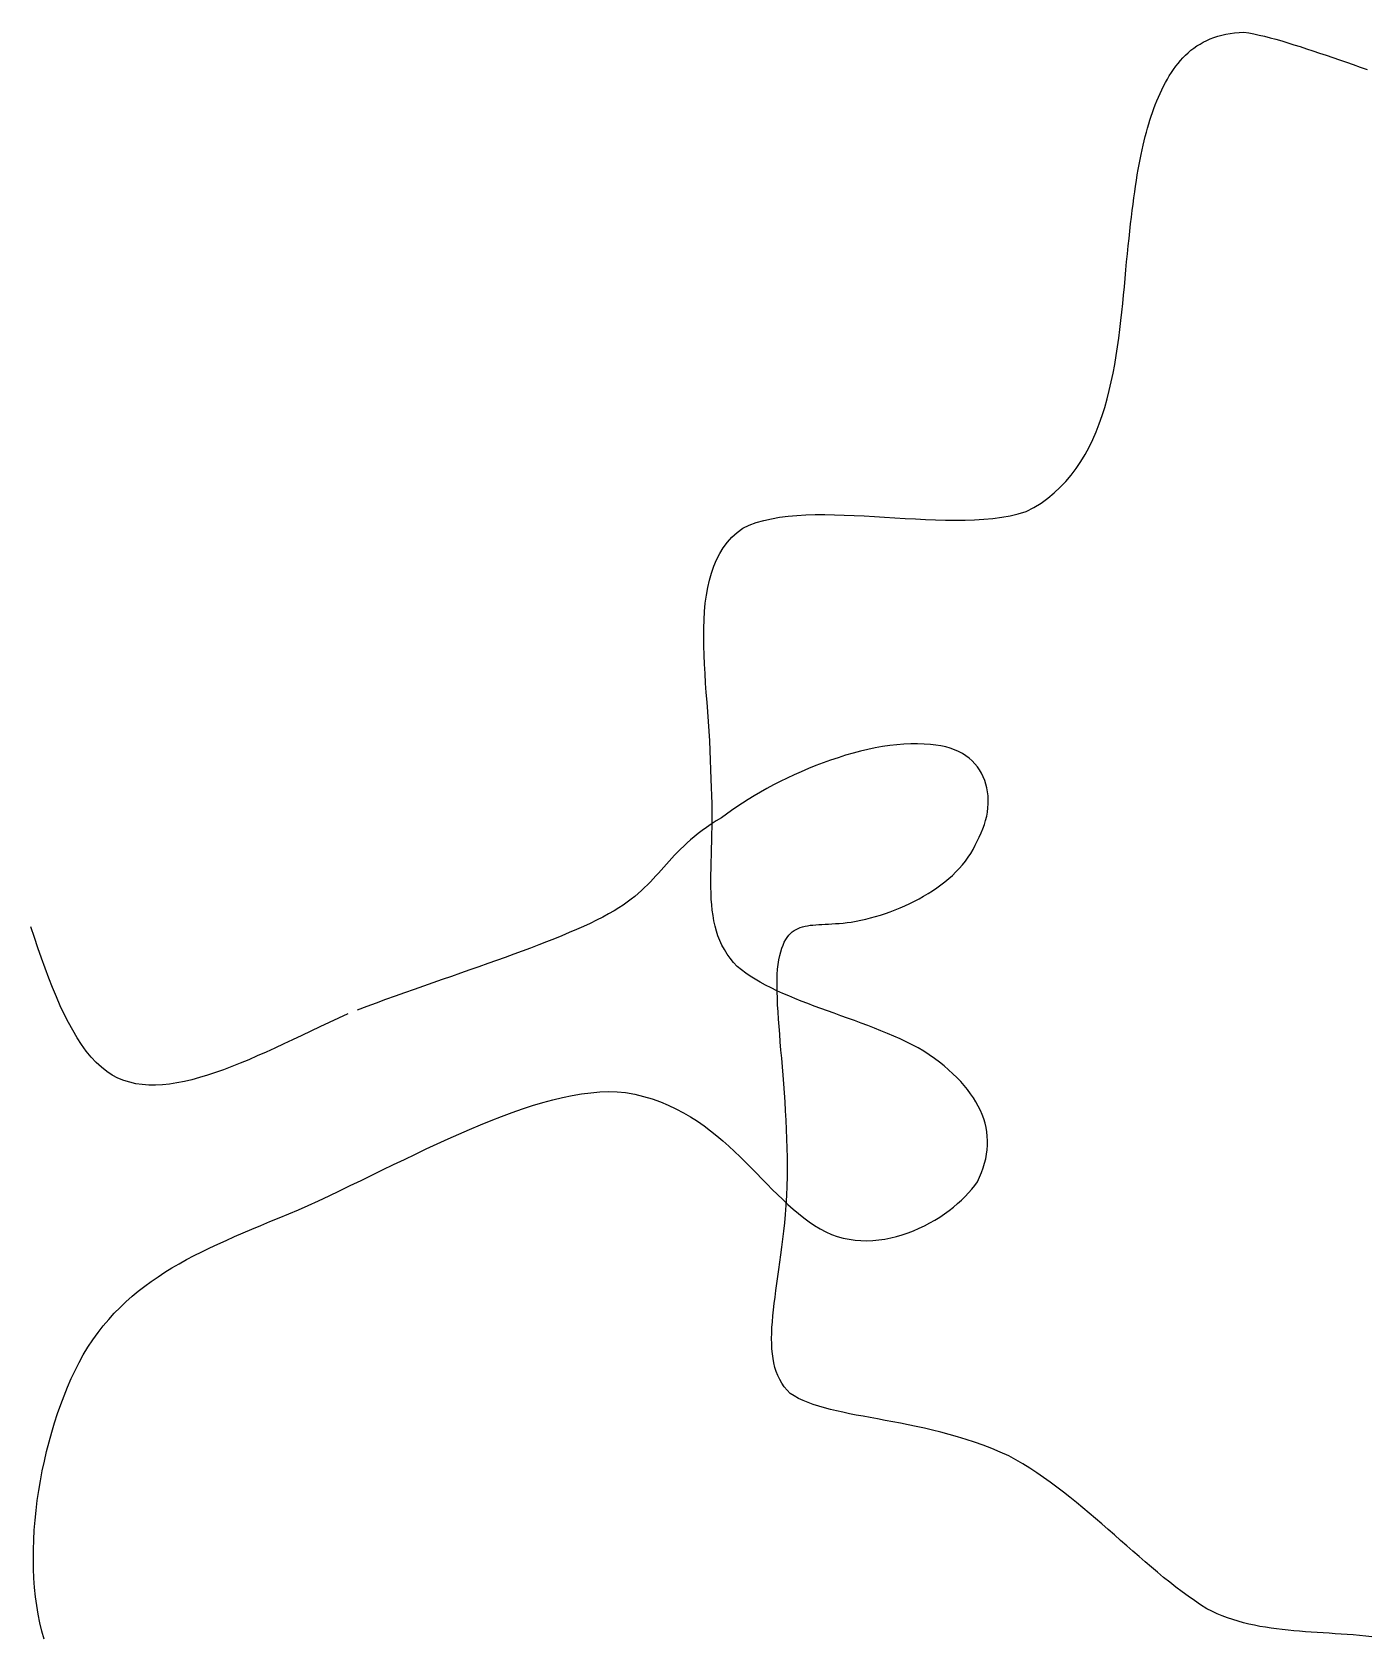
# Model space of a CAD drawing. Header units: metres. Extents: x 507606 to 508087, y 6966978 to 6967359.
# Drawn here: x 507867.52 to 507868.471, y 6967219.151 to 6967220.296 of the extents above; entities that cross this region are included whole.
import ezdxf

# ---------------------------------------------------------------- set-up
doc = ezdxf.new("R2010")
doc.units = ezdxf.units.M
doc.layers.add('mga2020VEG_TREE', color=252, linetype='Continuous')

# ---------------------------------------------------------------- blocks, each defined once
blk = doc.blocks.new('BAC V TREE')
for p, q in [((-8.4105, 13.9888), (-8.3955, 13.9972)), ((-8.3955, 13.9972), (-8.3799, 14.005)), ((-8.3799, 14.005), (-8.3637, 14.0121)), ((-8.3637, 14.0121), (-8.3468, 14.0186)), ((-8.3468, 14.0186), (-8.3293, 14.0243)), ((-8.3293, 14.0243), (-8.3111, 14.0293)), ((-8.3111, 14.0293), (-8.2922, 14.0336)), ((-8.2922, 14.0336), (-8.2725, 14.0372)), ((-8.2725, 14.0372), (-8.2522, 14.04)), ((-8.2522, 14.04), (-8.231, 14.042)), ((-8.231, 14.042), (-8.2091, 14.0432)), ((-8.2091, 14.0432), (-8.1867, 14.0395)), ((-8.1867, 14.0395), (-8.1634, 14.0351)), ((-8.1634, 14.0351), (-8.1393, 14.0299)), ((-8.1393, 14.0299), (-8.1144, 14.024)), ((-8.1144, 14.024), (-8.0888, 14.0174)), ((-8.0888, 14.0174), (-8.0625, 14.0103)), ((-8.0625, 14.0103), (-8.0355, 14.0026)), ((-8.0355, 14.0026), (-8.008, 13.9944)), ((-8.008, 13.9944), (-7.9798, 13.9857)), ((-8.5005, 13.913), (-8.4891, 13.9255)), ((-8.4891, 13.9255), (-8.4773, 13.9375)), ((-8.4773, 13.9375), (-8.465, 13.9489)), ((-8.465, 13.9489), (-8.4522, 13.9598)), ((-8.4522, 13.9598), (-8.4388, 13.9701)), ((-8.4388, 13.9701), (-8.425, 13.9797)), ((-8.425, 13.9797), (-8.4105, 13.9888)), ((-7.9798, 13.9857), (-7.9511, 13.9766)), ((-7.9511, 13.9766), (-7.922, 13.9671)), ((-7.922, 13.9671), (-7.8924, 13.9573)), ((-7.8924, 13.9573), (-7.8623, 13.9472)), ((-7.8623, 13.9472), (-7.832, 13.9369)), ((-7.832, 13.9369), (-7.8012, 13.9264)), ((-7.8012, 13.9264), (-7.7703, 13.9157)), ((-8.5512, 13.8431), (-8.5418, 13.858)), ((-8.5418, 13.858), (-8.5321, 13.8725)), ((-8.5321, 13.8725), (-8.5219, 13.8865)), ((-8.5219, 13.8865), (-8.5114, 13.9)), ((-8.5114, 13.9), (-8.5005, 13.913)), ((-7.7703, 13.9157), (-7.739, 13.9049)), ((-7.739, 13.9049), (-7.7076, 13.8941)), ((-7.7076, 13.8941), (-7.676, 13.8832)), ((-7.676, 13.8832), (-7.6442, 13.8724)), ((-8.5937, 13.7623), (-8.5857, 13.7793)), ((-8.5857, 13.7793), (-8.5775, 13.7958)), ((-8.5775, 13.7958), (-8.5691, 13.812)), ((-8.5691, 13.812), (-8.5603, 13.8278)), ((-8.5603, 13.8278), (-8.5512, 13.8431)), ((-8.6225, 13.6926), (-8.6162, 13.7095)), ((-8.6162, 13.7095), (-8.6089, 13.7274)), ((-8.6089, 13.7274), (-8.6014, 13.745)), ((-8.6014, 13.745), (-8.5937, 13.7623)), ((-8.6459, 13.622), (-8.6403, 13.6402)), ((-8.6403, 13.6402), (-8.6345, 13.658)), ((-8.6345, 13.658), (-8.6286, 13.6754)), ((-8.6286, 13.6754), (-8.6225, 13.6926)), ((-8.6667, 13.545), (-8.6617, 13.565)), ((-8.6617, 13.565), (-8.6566, 13.5844)), ((-8.6566, 13.5844), (-8.6513, 13.6034)), ((-8.6513, 13.6034), (-8.6459, 13.622)), ((-8.6852, 13.4595), (-8.6808, 13.4818)), ((-8.6808, 13.4818), (-8.6762, 13.5034)), ((-8.6762, 13.5034), (-8.6715, 13.5245)), ((-8.6715, 13.5245), (-8.6667, 13.545)), ((-8.698, 13.3885), (-8.6939, 13.4128)), ((-8.6939, 13.4128), (-8.6896, 13.4365)), ((-8.6896, 13.4365), (-8.6852, 13.4595)), ((-8.71, 13.3106), (-8.7061, 13.3374)), ((-8.7061, 13.3374), (-8.7021, 13.3633)), ((-8.7021, 13.3633), (-8.698, 13.3885)), ((-8.7177, 13.2545), (-8.7139, 13.283)), ((-8.7139, 13.283), (-8.71, 13.3106)), ((-8.7288, 13.1633), (-8.7252, 13.1947)), ((-8.7252, 13.1947), (-8.7215, 13.2251)), ((-8.7215, 13.2251), (-8.7177, 13.2545)), ((-8.7361, 13.0974), (-8.7325, 13.1309)), ((-8.7325, 13.1309), (-8.7288, 13.1633)), ((-8.7433, 13.0272), (-8.7397, 13.0629)), ((-8.7397, 13.0629), (-8.7361, 13.0974)), ((-8.7505, 12.9524), (-8.7469, 12.9904)), ((-8.7469, 12.9904), (-8.7433, 13.0272)), ((-8.7575, 12.8757), (-8.7541, 12.9132)), ((-8.7541, 12.9132), (-8.7505, 12.9524)), ((-8.7647, 12.7988), (-8.761, 12.8375)), ((-8.761, 12.8375), (-8.7575, 12.8757)), ((-8.7729, 12.72), (-8.7687, 12.7596)), ((-8.7687, 12.7596), (-8.7647, 12.7988)), ((-8.7827, 12.64), (-8.7776, 12.6801)), ((-8.7776, 12.6801), (-8.7729, 12.72)), ((-8.7946, 12.5596), (-8.7884, 12.5998)), ((-8.7884, 12.5998), (-8.7827, 12.64)), ((-8.8014, 12.5194), (-8.7946, 12.5596)), ((-8.8173, 12.4395), (-8.809, 12.4793)), ((-8.809, 12.4793), (-8.8014, 12.5194)), ((-8.8366, 12.3609), (-8.8265, 12.4)), ((-8.8265, 12.4), (-8.8173, 12.4395)), ((-8.8597, 12.2843), (-8.8476, 12.3223)), ((-8.8476, 12.3223), (-8.8366, 12.3609)), ((-8.8872, 12.2104), (-8.8729, 12.2469)), ((-8.8729, 12.2469), (-8.8597, 12.2843)), ((-8.9196, 12.1398), (-8.9027, 12.1746)), ((-8.9027, 12.1746), (-8.8872, 12.2104)), ((-8.9574, 12.0734), (-8.9378, 12.1061)), ((-8.9378, 12.1061), (-8.9196, 12.1398)), ((-9.0253, 11.983), (-9.0011, 12.0118)), ((-9.0011, 12.0118), (-8.9784, 12.042)), ((-8.9784, 12.042), (-8.9574, 12.0734)), ((-9.0788, 11.9299), (-9.0512, 11.9557)), ((-9.0512, 11.9557), (-9.0253, 11.983)), ((-9.2081, 11.8442), (-9.1729, 11.8628)), ((-9.1729, 11.8628), (-9.1396, 11.8834)), ((-9.1396, 11.8834), (-9.1083, 11.9058)), ((-9.1083, 11.9058), (-9.0788, 11.9299)), ((-10.4777, 11.7821), (-10.4455, 11.7939)), ((-10.4455, 11.7939), (-10.4115, 11.8037)), ((-10.4115, 11.8037), (-10.3758, 11.8118)), ((-10.3758, 11.8118), (-10.3385, 11.8183)), ((-10.3385, 11.8183), (-10.2996, 11.8232)), ((-10.2996, 11.8232), (-10.2594, 11.8268)), ((-10.2594, 11.8268), (-10.218, 11.8291)), ((-10.218, 11.8291), (-10.1754, 11.8304)), ((-10.1754, 11.8304), (-10.1319, 11.8306)), ((-10.1319, 11.8306), (-10.0875, 11.83)), ((-10.0875, 11.83), (-10.0423, 11.8287)), ((-10.0423, 11.8287), (-9.9966, 11.8268)), ((-9.9966, 11.8268), (-9.9503, 11.8244)), ((-9.9503, 11.8244), (-9.9037, 11.8218)), ((-9.9037, 11.8218), (-9.8568, 11.8189)), ((-9.8568, 11.8189), (-9.8098, 11.816)), ((-9.8098, 11.816), (-9.7627, 11.8132)), ((-9.7627, 11.8132), (-9.7159, 11.8106)), ((-9.7159, 11.8106), (-9.6692, 11.8083)), ((-9.6692, 11.8083), (-9.623, 11.8066)), ((-9.623, 11.8066), (-9.5772, 11.8054)), ((-9.5772, 11.8054), (-9.532, 11.805)), ((-9.532, 11.805), (-9.4876, 11.8054)), ((-9.4876, 11.8054), (-9.4441, 11.8069)), ((-9.4441, 11.8069), (-9.4016, 11.8095)), ((-9.4016, 11.8095), (-9.3601, 11.8133)), ((-9.3601, 11.8133), (-9.32, 11.8186)), ((-9.32, 11.8186), (-9.2811, 11.8254)), ((-9.2811, 11.8254), (-9.2438, 11.8339)), ((-9.2438, 11.8339), (-9.2081, 11.8442)), ((-10.5781, 11.704), (-10.5571, 11.7273)), ((-10.5571, 11.7273), (-10.5337, 11.7487)), ((-10.5337, 11.7487), (-10.5078, 11.7683)), ((-10.5078, 11.7683), (-10.4777, 11.7821)), ((-10.6282, 11.6238), (-10.6135, 11.6522)), ((-10.6135, 11.6522), (-10.5969, 11.6789)), ((-10.5969, 11.6789), (-10.5781, 11.704)), ((-10.6609, 11.5299), (-10.6517, 11.5626)), ((-10.6517, 11.5626), (-10.6409, 11.594)), ((-10.6409, 11.594), (-10.6282, 11.6238)), ((-10.6746, 11.4607), (-10.6685, 11.4959)), ((-10.6685, 11.4959), (-10.6609, 11.5299)), ((-10.6827, 11.3869), (-10.6793, 11.4243)), ((-10.6793, 11.4243), (-10.6746, 11.4607)), ((-10.6863, 11.3091), (-10.685, 11.3484)), ((-10.685, 11.3484), (-10.6827, 11.3869)), ((-10.6866, 11.2689), (-10.6863, 11.3091)), ((-10.6861, 11.228), (-10.6866, 11.2689)), ((-10.6848, 11.1863), (-10.6861, 11.228)), ((-10.683, 11.1441), (-10.6848, 11.1863)), ((-10.6806, 11.1013), (-10.683, 11.1441)), ((-10.6779, 11.0581), (-10.6806, 11.1013)), ((-10.6748, 11.0145), (-10.6779, 11.0581)), ((-10.6716, 10.9706), (-10.6748, 11.0145)), ((-10.6684, 10.9264), (-10.6716, 10.9706)), ((-10.6651, 10.8822), (-10.6684, 10.9264)), ((-10.6621, 10.8378), (-10.6651, 10.8822)), ((-10.6593, 10.7935), (-10.6621, 10.8378)), ((-10.6568, 10.7492), (-10.6593, 10.7935)), ((-10.6549, 10.7051), (-10.6568, 10.7492)), ((-10.6535, 10.6612), (-10.6549, 10.7051)), ((-10.6529, 10.6177), (-10.6535, 10.6612)), ((-10.6507, 10.5792), (-10.6529, 10.6177)), ((-10.6492, 10.5416), (-10.6507, 10.5792)), ((-10.6483, 10.5047), (-10.6492, 10.5416)), ((-10.6479, 10.4687), (-10.6483, 10.5047)), ((-10.6479, 10.4334), (-10.6479, 10.4687)), ((-10.6489, 10.3651), (-10.6483, 10.3989)), ((-10.6483, 10.3989), (-10.6479, 10.4334)), ((-10.6506, 10.2998), (-10.6497, 10.3321)), ((-10.6497, 10.3321), (-10.6489, 10.3651)), ((-10.6531, 10.2074), (-10.6524, 10.2375)), ((-10.6524, 10.2375), (-10.6515, 10.2683)), ((-10.6515, 10.2683), (-10.6506, 10.2998)), ((-10.6538, 10.1494), (-10.6536, 10.178)), ((-10.6536, 10.178), (-10.6531, 10.2074)), ((-10.6536, 10.1213), (-10.6538, 10.1494)), ((-10.653, 10.094), (-10.6536, 10.1213)), ((-10.6518, 10.0674), (-10.653, 10.094)), ((-10.65, 10.0414), (-10.6518, 10.0674)), ((-10.6474, 10.016), (-10.65, 10.0414)), ((-10.6441, 9.9913), (-10.6474, 10.016)), ((-10.6399, 9.9672), (-10.6441, 9.9913)), ((-10.6348, 9.9437), (-10.6399, 9.9672)), ((-10.6287, 9.9208), (-10.6348, 9.9437)), ((-10.6214, 9.8986), (-10.6287, 9.9208)), ((-10.6129, 9.8769), (-10.6214, 9.8986)), ((-10.6032, 9.8558), (-10.6129, 9.8769)), ((-10.5921, 9.8353), (-10.6032, 9.8558)), ((-10.5796, 9.8154), (-10.5921, 9.8353)), ((-10.5656, 9.796), (-10.5796, 9.8154)), ((-10.55, 9.7771), (-10.5656, 9.796)), ((-10.5327, 9.7588), (-10.55, 9.7771)), ((-10.5141, 9.7431), (-10.5327, 9.7588)), ((-10.4942, 9.728), (-10.5141, 9.7431)), ((-10.473, 9.7134), (-10.4942, 9.728)), ((-10.4507, 9.6993), (-10.473, 9.7134)), ((-10.4273, 9.6857), (-10.4507, 9.6993)), ((-10.4029, 9.6724), (-10.4273, 9.6857)), ((-10.3776, 9.6595), (-10.4029, 9.6724)), ((-10.3514, 9.647), (-10.3776, 9.6595)), ((-10.3244, 9.6348), (-10.3514, 9.647)), ((-10.2966, 9.6228), (-10.3244, 9.6348)), ((-10.2683, 9.611), (-10.2966, 9.6228)), ((-10.2393, 9.5995), (-10.2683, 9.611)), ((-10.2099, 9.5881), (-10.2393, 9.5995)), ((-10.18, 9.5768), (-10.2099, 9.5881)), ((-10.1498, 9.5657), (-10.18, 9.5768)), ((-10.1193, 9.5546), (-10.1498, 9.5657)), ((-10.0886, 9.5435), (-10.1193, 9.5546)), ((-10.0578, 9.5323), (-10.0886, 9.5435)), ((-10.0268, 9.5212), (-10.0578, 9.5323)), ((-9.9959, 9.5099), (-10.0268, 9.5212)), ((-9.9651, 9.4986), (-9.9959, 9.5099)), ((-9.9344, 9.487), (-9.9651, 9.4986)), ((-9.904, 9.4753), (-9.9344, 9.487)), ((-9.8739, 9.4633), (-9.904, 9.4753)), ((-9.8441, 9.4511), (-9.8739, 9.4633)), ((-9.8148, 9.4386), (-9.8441, 9.4511)), ((-9.7859, 9.4258), (-9.8148, 9.4386)), ((-9.7577, 9.4125), (-9.7859, 9.4258)), ((-9.7302, 9.3989), (-9.7577, 9.4125)), ((-9.7033, 9.3849), (-9.7302, 9.3989)), ((-9.6773, 9.3703), (-9.7033, 9.3849)), ((-9.6524, 9.3535), (-9.6773, 9.3703)), ((-9.6286, 9.3364), (-9.6524, 9.3535)), ((-9.6058, 9.3192), (-9.6286, 9.3364)), ((-9.5841, 9.3018), (-9.6058, 9.3192)), ((-9.5634, 9.2841), (-9.5841, 9.3018)), ((-9.5439, 9.2663), (-9.5634, 9.2841)), ((-9.5254, 9.2483), (-9.5439, 9.2663)), ((-9.508, 9.2302), (-9.5254, 9.2483)), ((-9.4918, 9.2118), (-9.508, 9.2302)), ((-9.4766, 9.1933), (-9.4918, 9.2118)), ((-11.4713, 9.1201), (-11.425, 9.134)), ((-11.425, 9.134), (-11.3794, 9.1465)), ((-11.3794, 9.1465), (-11.3345, 9.1573)), ((-11.3345, 9.1573), (-11.2904, 9.1665)), ((-11.2904, 9.1665), (-11.2471, 9.1739)), ((-11.2471, 9.1739), (-11.2048, 9.1794)), ((-11.2048, 9.1794), (-11.1634, 9.183)), ((-11.1634, 9.183), (-11.123, 9.1844)), ((-11.123, 9.1844), (-11.0837, 9.1837)), ((-11.0837, 9.1837), (-11.0455, 9.1807)), ((-11.0455, 9.1807), (-11.0032, 9.1726)), ((-11.0032, 9.1726), (-10.9625, 9.1625)), ((-10.9625, 9.1625), (-10.9232, 9.1507)), ((-10.9232, 9.1507), (-10.8855, 9.1371)), ((-10.8855, 9.1371), (-10.8491, 9.122)), ((-9.4626, 9.1746), (-9.4766, 9.1933)), ((-9.4497, 9.1558), (-9.4626, 9.1746)), ((-9.438, 9.1367), (-9.4497, 9.1558)), ((-9.4274, 9.1176), (-9.438, 9.1367)), ((-11.6622, 9.0516), (-11.6137, 9.0704)), ((-11.6137, 9.0704), (-11.5657, 9.0882)), ((-11.5657, 9.0882), (-11.5182, 9.1048)), ((-11.5182, 9.1048), (-11.4713, 9.1201)), ((-10.8491, 9.122), (-10.814, 9.1055)), ((-10.814, 9.1055), (-10.7801, 9.0876)), ((-10.7801, 9.0876), (-10.7475, 9.0684)), ((-10.7475, 9.0684), (-10.7159, 9.0482)), ((-9.418, 9.0982), (-9.4274, 9.1176)), ((-9.4097, 9.0788), (-9.418, 9.0982)), ((-9.4026, 9.0591), (-9.4097, 9.0788)), ((-9.3967, 9.0394), (-9.4026, 9.0591)), ((-11.8594, 8.9673), (-11.8097, 8.9895)), ((-11.8097, 8.9895), (-11.7602, 9.011)), ((-11.7602, 9.011), (-11.711, 9.0317)), ((-11.711, 9.0317), (-11.6622, 9.0516)), ((-10.7159, 9.0482), (-10.6853, 9.0269)), ((-10.6853, 9.0269), (-10.6557, 9.0048)), ((-10.6557, 9.0048), (-10.6269, 8.9819)), ((-9.392, 9.0194), (-9.3967, 9.0394)), ((-9.3885, 8.9994), (-9.392, 9.0194)), ((-9.3862, 8.9792), (-9.3885, 8.9994)), ((-12.0093, 8.8976), (-11.9593, 8.9213)), ((-11.9593, 8.9213), (-11.9093, 8.9445)), ((-11.9093, 8.9445), (-11.8594, 8.9673)), ((-10.6269, 8.9819), (-10.599, 8.9583)), ((-10.599, 8.9583), (-10.5718, 8.9342)), ((-10.5718, 8.9342), (-10.5452, 8.9097)), ((-9.3893, 8.8971), (-9.3867, 8.9178)), ((-9.3867, 8.9178), (-9.3853, 8.9384)), ((-9.3852, 8.9589), (-9.3862, 8.9792)), ((-9.3853, 8.9384), (-9.3852, 8.9589)), ((-12.1593, 8.8253), (-12.1094, 8.8495)), ((-12.1094, 8.8495), (-12.0594, 8.8737)), ((-12.0594, 8.8737), (-12.0093, 8.8976)), ((-10.5452, 8.9097), (-10.5193, 8.8849)), ((-10.5193, 8.8849), (-10.4939, 8.8599)), ((-10.4939, 8.8599), (-10.4689, 8.8348)), ((-9.4048, 8.8344), (-9.3983, 8.8554)), ((-9.3983, 8.8554), (-9.3932, 8.8763)), ((-9.3932, 8.8763), (-9.3893, 8.8971)), ((-12.3078, 8.7532), (-12.2585, 8.7771)), ((-12.2585, 8.7771), (-12.209, 8.8011)), ((-12.209, 8.8011), (-12.1593, 8.8253)), ((-10.4689, 8.8348), (-10.4443, 8.8098)), ((-10.4443, 8.8098), (-10.42, 8.7849)), ((-10.42, 8.7849), (-10.396, 8.7603)), ((-9.4437, 8.7538), (-9.4317, 8.7706)), ((-9.4317, 8.7706), (-9.4214, 8.792)), ((-9.4214, 8.792), (-9.4124, 8.8132)), ((-9.4124, 8.8132), (-9.4048, 8.8344)), ((-12.4533, 8.6839), (-12.4052, 8.7065)), ((-12.4052, 8.7065), (-12.3567, 8.7296)), ((-12.3567, 8.7296), (-12.3078, 8.7532)), ((-10.396, 8.7603), (-10.3721, 8.736)), ((-10.3721, 8.736), (-10.3483, 8.7123)), ((-10.3483, 8.7123), (-10.3245, 8.6892)), ((-9.5045, 8.6869), (-9.4875, 8.7035)), ((-9.4875, 8.7035), (-9.4717, 8.7202)), ((-9.4717, 8.7202), (-9.4571, 8.737)), ((-9.4571, 8.737), (-9.4437, 8.7538)), ((-12.6336, 8.6062), (-12.5901, 8.6243)), ((-12.5901, 8.6243), (-12.5459, 8.6429)), ((-12.5459, 8.6429), (-12.5008, 8.6619)), ((-12.5008, 8.6619), (-12.4533, 8.6839)), ((-10.3245, 8.6892), (-10.3007, 8.6668)), ((-10.3007, 8.6668), (-10.2768, 8.6453)), ((-10.2768, 8.6453), (-10.2526, 8.6247)), ((-10.2526, 8.6247), (-10.2282, 8.6052)), ((-9.6045, 8.6092), (-9.5827, 8.6238)), ((-9.5827, 8.6238), (-9.5617, 8.639)), ((-9.5617, 8.639), (-9.5416, 8.6546)), ((-9.5416, 8.6546), (-9.5225, 8.6706)), ((-9.5225, 8.6706), (-9.5045, 8.6869)), ((-12.7992, 8.5365), (-12.759, 8.5536)), ((-12.759, 8.5536), (-12.718, 8.571)), ((-12.718, 8.571), (-12.6762, 8.5885)), ((-12.6762, 8.5885), (-12.6336, 8.6062)), ((-10.2282, 8.6052), (-10.2035, 8.5869)), ((-10.2035, 8.5869), (-10.1784, 8.5699)), ((-10.1784, 8.5699), (-10.1528, 8.5543)), ((-10.1528, 8.5543), (-10.1269, 8.5408)), ((-9.7498, 8.5365), (-9.7242, 8.5465)), ((-9.7242, 8.5465), (-9.699, 8.5573)), ((-9.699, 8.5573), (-9.6744, 8.5691)), ((-9.6744, 8.5691), (-9.6504, 8.5818)), ((-9.6504, 8.5818), (-9.6271, 8.5951)), ((-9.6271, 8.5951), (-9.6045, 8.6092)), ((-12.9521, 8.4675), (-12.915, 8.4849)), ((-12.915, 8.4849), (-12.8772, 8.5022)), ((-12.8772, 8.5022), (-12.8386, 8.5193)), ((-12.8386, 8.5193), (-12.7992, 8.5365)), ((-10.1269, 8.5408), (-10.1007, 8.5294)), ((-10.1007, 8.5294), (-10.0741, 8.52)), ((-10.0741, 8.52), (-10.0473, 8.5126)), ((-10.0473, 8.5126), (-10.0202, 8.5069)), ((-10.0202, 8.5069), (-9.9929, 8.5031)), ((-9.9929, 8.5031), (-9.9655, 8.501)), ((-9.9655, 8.501), (-9.9381, 8.5005)), ((-9.9381, 8.5005), (-9.9107, 8.5015)), ((-9.9107, 8.5015), (-9.8834, 8.5041)), ((-9.8834, 8.5041), (-9.8562, 8.508)), ((-9.8562, 8.508), (-9.8291, 8.5133)), ((-9.8291, 8.5133), (-9.8024, 8.5199)), ((-9.8024, 8.5199), (-9.7759, 8.5277)), ((-9.7759, 8.5277), (-9.7498, 8.5365)), ((-13.0924, 8.395), (-13.0585, 8.4137)), ((-13.0585, 8.4137), (-13.0238, 8.432)), ((-13.0238, 8.432), (-12.9883, 8.4499)), ((-12.9883, 8.4499), (-12.9521, 8.4675)), ((-13.2204, 8.3142), (-13.1895, 8.3354)), ((-13.1895, 8.3354), (-13.1579, 8.3559)), ((-13.1579, 8.3559), (-13.1255, 8.3757)), ((-13.1255, 8.3757), (-13.0924, 8.395)), ((-13.3084, 8.2455), (-13.2798, 8.2693)), ((-13.2798, 8.2693), (-13.2505, 8.2922)), ((-13.2505, 8.2922), (-13.2204, 8.3142)), ((-13.3898, 8.1677), (-13.3634, 8.1948)), ((-13.3634, 8.1948), (-13.3363, 8.2207)), ((-13.3363, 8.2207), (-13.3084, 8.2455)), ((-13.4646, 8.079), (-13.4404, 8.1099)), ((-13.4404, 8.1099), (-13.4155, 8.1395)), ((-13.4155, 8.1395), (-13.3898, 8.1677)), ((-13.5108, 8.0128), (-13.488, 8.0466)), ((-13.488, 8.0466), (-13.4646, 8.079)), ((-13.5517, 7.9422), (-13.5328, 7.9773)), ((-13.5328, 7.9773), (-13.5108, 8.0128)), ((-13.5875, 7.8682), (-13.5699, 7.9058)), ((-13.5699, 7.9058), (-13.5517, 7.9422)), ((-13.6204, 7.7897), (-13.6043, 7.8294)), ((-13.6043, 7.8294), (-13.5875, 7.8682)), ((-13.6503, 7.7074), (-13.6357, 7.749)), ((-13.6357, 7.749), (-13.6204, 7.7897)), ((-13.6771, 7.6221), (-13.6641, 7.6651)), ((-13.6641, 7.6651), (-13.6503, 7.7074)), ((-13.6892, 7.5785), (-13.6771, 7.6221)), ((-13.7108, 7.4898), (-13.7004, 7.5344)), ((-13.7004, 7.5344), (-13.6892, 7.5785)), ((-13.7289, 7.3998), (-13.7203, 7.4449)), ((-13.7203, 7.4449), (-13.7108, 7.4898)), ((-13.7365, 7.3544), (-13.7289, 7.3998)), ((-13.7487, 7.2635), (-13.7431, 7.309)), ((-13.7431, 7.309), (-13.7365, 7.3544)), ((-13.7569, 7.173), (-13.7534, 7.2182)), ((-13.7534, 7.2182), (-13.7487, 7.2635)), ((-13.7595, 7.128), (-13.7569, 7.173)), ((-13.7613, 7.0391), (-13.7609, 7.0833)), ((-13.7609, 7.0833), (-13.7595, 7.128)), ((-13.7605, 6.9954), (-13.7613, 7.0391)), ((-13.7586, 6.9522), (-13.7605, 6.9954)), ((-13.7555, 6.9097), (-13.7586, 6.9522)), ((-13.7512, 6.868), (-13.7555, 6.9097)), ((-13.7457, 6.8271), (-13.7512, 6.868)), ((-13.739, 6.7871), (-13.7457, 6.8271)), ((-13.731, 6.7481), (-13.739, 6.7871)), ((-13.7218, 6.7102), (-13.731, 6.7481)), ((-13.7112, 6.6735), (-13.7218, 6.7102)), ((-5.4441, -10.8172), (-5.4783, -10.8286)), ((-5.4099, -10.8064), (-5.4441, -10.8172)), ((-5.3757, -10.7966), (-5.4099, -10.8064)), ((-5.3416, -10.7876), (-5.3757, -10.7966)), ((-5.3076, -10.7795), (-5.3416, -10.7876)), ((-5.2738, -10.7724), (-5.3076, -10.7795)), ((-5.2404, -10.7663), (-5.2738, -10.7724)), ((-5.2073, -10.7614), (-5.2404, -10.7663)), ((-5.1747, -10.7576), (-5.2073, -10.7614)), ((-5.1426, -10.7549), (-5.1747, -10.7576)), ((-5.1111, -10.7535), (-5.1426, -10.7549)), ((-5.0802, -10.7535), (-5.1111, -10.7535)), ((-5.0501, -10.7547), (-5.0802, -10.7535)), ((-5.0208, -10.7574), (-5.0501, -10.7547)), ((-4.9962, -10.7595), (-5.0208, -10.7574)), ((-4.9728, -10.7629), (-4.9962, -10.7595)), ((-4.9506, -10.7677), (-4.9728, -10.7629)), ((-4.9297, -10.7736), (-4.9506, -10.7677)), ((-4.91, -10.7807), (-4.9297, -10.7736)), ((-4.8915, -10.789), (-4.91, -10.7807)), ((-4.8742, -10.7983), (-4.8915, -10.789)), ((-4.8581, -10.8086), (-4.8742, -10.7983)), ((-4.8432, -10.8199), (-4.8581, -10.8086)), ((-4.8295, -10.8321), (-4.8432, -10.8199)), ((-5.6455, -10.896), (-5.6778, -10.911)), ((-5.6128, -10.8814), (-5.6455, -10.896)), ((-5.5796, -10.8673), (-5.6128, -10.8814)), ((-5.5461, -10.8538), (-5.5796, -10.8673)), ((-5.5123, -10.8409), (-5.5461, -10.8538)), ((-5.4783, -10.8286), (-5.5123, -10.8409)), ((-4.8169, -10.8451), (-4.8295, -10.8321)), ((-4.8056, -10.859), (-4.8169, -10.8451)), ((-4.7954, -10.8735), (-4.8056, -10.859)), ((-4.7864, -10.8888), (-4.7954, -10.8735)), ((-4.7785, -10.9046), (-4.7864, -10.8888)), ((-5.7708, -10.9585), (-5.8003, -10.975)), ((-5.7405, -10.9424), (-5.7708, -10.9585)), ((-5.7094, -10.9265), (-5.7405, -10.9424)), ((-5.6778, -10.911), (-5.7094, -10.9265)), ((-4.7718, -10.9211), (-4.7785, -10.9046)), ((-4.7663, -10.938), (-4.7718, -10.9211)), ((-4.7619, -10.9555), (-4.7663, -10.938)), ((-4.7586, -10.9733), (-4.7619, -10.9555)), ((-5.9089, -11.0422), (-5.9334, -11.0591)), ((-5.8833, -11.0252), (-5.9089, -11.0422)), ((-5.8566, -11.0084), (-5.8833, -11.0252)), ((-5.8289, -10.9916), (-5.8566, -11.0084)), ((-5.8003, -10.975), (-5.8289, -10.9916)), ((-4.7565, -10.9915), (-4.7586, -10.9733)), ((-4.757, -11.0477), (-4.7557, -11.0288)), ((-4.7555, -11.01), (-4.7565, -10.9915)), ((-4.7557, -11.0288), (-4.7555, -11.01)), ((-6.0029, -11.1075), (-6.0257, -11.1222)), ((-5.9786, -11.0928), (-6.0029, -11.1075)), ((-5.9566, -11.076), (-5.9786, -11.0928)), ((-5.9334, -11.0591), (-5.9566, -11.076)), ((-4.7732, -11.1243), (-4.7675, -11.1051)), ((-4.7675, -11.1051), (-4.7628, -11.086)), ((-4.7628, -11.086), (-4.7593, -11.0668)), ((-4.7593, -11.0668), (-4.757, -11.0477)), ((-6.1042, -11.1799), (-6.1211, -11.1941)), ((-6.0863, -11.1656), (-6.1042, -11.1799)), ((-6.0673, -11.1512), (-6.0863, -11.1656)), ((-6.0472, -11.1367), (-6.0673, -11.1512)), ((-6.0257, -11.1222), (-6.0472, -11.1367)), ((-4.8069, -11.1996), (-4.7968, -11.1811)), ((-4.7968, -11.1811), (-4.7879, -11.1623)), ((-4.7879, -11.1623), (-4.78, -11.1434)), ((-4.78, -11.1434), (-4.7732, -11.1243)), ((-6.1938, -11.2641), (-6.2066, -11.2779)), ((-6.1805, -11.2503), (-6.1938, -11.2641)), ((-6.1667, -11.2363), (-6.1805, -11.2503)), ((-6.1522, -11.2223), (-6.1667, -11.2363)), ((-6.1371, -11.2083), (-6.1522, -11.2223)), ((-6.1211, -11.1941), (-6.1371, -11.2083)), ((-4.8472, -11.2739), (-4.8355, -11.256)), ((-4.8355, -11.256), (-4.8249, -11.2376)), ((-4.8249, -11.2376), (-4.8153, -11.2188)), ((-4.8153, -11.2188), (-4.8069, -11.1996)), ((-6.2555, -11.3326), (-6.2676, -11.3462)), ((-6.2435, -11.319), (-6.2555, -11.3326)), ((-6.2314, -11.3054), (-6.2435, -11.319)), ((-6.2191, -11.2917), (-6.2314, -11.3054)), ((-6.2066, -11.2779), (-6.2191, -11.2917)), ((-4.9198, -11.3568), (-4.9036, -11.3411)), ((-4.9036, -11.3411), (-4.8882, -11.325)), ((-4.8882, -11.325), (-4.8736, -11.3084)), ((-4.8736, -11.3084), (-4.8599, -11.2914)), ((-4.8599, -11.2914), (-4.8472, -11.2739)), ((-6.3318, -11.4133), (-6.3461, -11.4267)), ((-6.3181, -11.4), (-6.3318, -11.4133)), ((-6.305, -11.3866), (-6.3181, -11.4)), ((-6.2922, -11.3731), (-6.305, -11.3866)), ((-6.2798, -11.3597), (-6.2922, -11.3731)), ((-6.2676, -11.3462), (-6.2798, -11.3597)), ((-5.0114, -11.4278), (-4.9918, -11.4146)), ((-4.9918, -11.4146), (-4.9728, -11.4009)), ((-4.9728, -11.4009), (-4.9545, -11.3866)), ((-4.9545, -11.3866), (-4.9368, -11.3719)), ((-4.9368, -11.3719), (-4.9198, -11.3568)), ((-6.411, -11.4798), (-6.4296, -11.4931)), ((-6.3934, -11.4666), (-6.411, -11.4798)), ((-6.3767, -11.4533), (-6.3934, -11.4666)), ((-6.361, -11.44), (-6.3767, -11.4533)), ((-6.3461, -11.4267), (-6.361, -11.44)), ((-5.1378, -11.4964), (-5.1159, -11.4863)), ((-5.1159, -11.4863), (-5.0942, -11.4756)), ((-5.0942, -11.4756), (-5.0729, -11.4645)), ((-5.0729, -11.4645), (-5.0519, -11.4528)), ((-5.0519, -11.4528), (-5.0314, -11.4405)), ((-5.0314, -11.4405), (-5.0114, -11.4278)), ((-6.5236, -11.5483), (-6.552, -11.5626)), ((-6.4965, -11.534), (-6.5236, -11.5483)), ((-6.4706, -11.5195), (-6.4965, -11.534)), ((-6.4495, -11.5063), (-6.4706, -11.5195)), ((-6.4296, -11.4931), (-6.4495, -11.5063)), ((-5.3398, -11.5627), (-5.3175, -11.5576)), ((-5.3175, -11.5576), (-5.2951, -11.5519)), ((-5.2951, -11.5519), (-5.2725, -11.5457)), ((-5.2725, -11.5457), (-5.2499, -11.5389)), ((-5.2499, -11.5389), (-5.2273, -11.5315)), ((-5.2273, -11.5315), (-5.2048, -11.5236)), ((-5.2048, -11.5236), (-5.1823, -11.5151)), ((-5.1823, -11.5151), (-5.16, -11.506)), ((-5.16, -11.506), (-5.1378, -11.4964)), ((-9.13, -11.6414), (-9.1461, -11.5927)), ((-6.7106, -11.6336), (-6.7453, -11.6477)), ((-6.6769, -11.6194), (-6.7106, -11.6336)), ((-6.6441, -11.6053), (-6.6769, -11.6194)), ((-6.6123, -11.5911), (-6.6441, -11.6053)), ((-6.5816, -11.5769), (-6.6123, -11.5911)), ((-6.552, -11.5626), (-6.5816, -11.5769)), ((-5.6779, -11.6413), (-5.6707, -11.6319)), ((-5.6707, -11.6319), (-5.663, -11.6236)), ((-5.663, -11.6236), (-5.6549, -11.6163)), ((-5.6549, -11.6163), (-5.6463, -11.61)), ((-5.6463, -11.61), (-5.6372, -11.6045)), ((-5.6372, -11.6045), (-5.6276, -11.5999)), ((-5.6276, -11.5999), (-5.6176, -11.5959)), ((-5.6176, -11.5959), (-5.607, -11.5927)), ((-5.607, -11.5927), (-5.5959, -11.59)), ((-5.5959, -11.59), (-5.5843, -11.5878)), ((-5.5843, -11.5878), (-5.5722, -11.586)), ((-5.5722, -11.586), (-5.5596, -11.5846)), ((-5.5596, -11.5846), (-5.5464, -11.5835)), ((-5.5464, -11.5835), (-5.5327, -11.5826)), ((-5.5327, -11.5826), (-5.5184, -11.5818)), ((-5.5184, -11.5818), (-5.5036, -11.581)), ((-5.5036, -11.581), (-5.4882, -11.5803)), ((-5.4882, -11.5803), (-5.4723, -11.5794)), ((-5.4723, -11.5794), (-5.4557, -11.5784)), ((-5.4557, -11.5784), (-5.4386, -11.5771)), ((-5.4386, -11.5771), (-5.4209, -11.5755)), ((-5.4209, -11.5755), (-5.4026, -11.5735)), ((-5.4026, -11.5735), (-5.3836, -11.5711)), ((-5.3836, -11.5711), (-5.3618, -11.5672)), ((-5.3618, -11.5672), (-5.3398, -11.5627)), ((-9.1138, -11.6894), (-9.13, -11.6414)), ((-9.0975, -11.7365), (-9.1138, -11.6894)), ((-6.8926, -11.7043), (-6.9313, -11.7186)), ((-6.8546, -11.6901), (-6.8926, -11.7043)), ((-6.8174, -11.676), (-6.8546, -11.6901)), ((-6.781, -11.6618), (-6.8174, -11.676)), ((-6.7453, -11.6477), (-6.781, -11.6618)), ((-5.7118, -11.725), (-5.7072, -11.7074)), ((-5.7072, -11.7074), (-5.7022, -11.6914)), ((-5.7022, -11.6914), (-5.6968, -11.6768)), ((-5.6968, -11.6768), (-5.6909, -11.6637)), ((-5.6909, -11.6637), (-5.6846, -11.6518)), ((-5.6846, -11.6518), (-5.6779, -11.6413)), ((-9.0809, -11.7826), (-9.0975, -11.7365)), ((-9.064, -11.8276), (-9.0809, -11.7826)), ((-7.092, -11.7761), (-7.1335, -11.7906)), ((-7.051, -11.7616), (-7.092, -11.7761)), ((-7.0105, -11.7472), (-7.051, -11.7616)), ((-6.9706, -11.7329), (-7.0105, -11.7472)), ((-6.9313, -11.7186), (-6.9706, -11.7329)), ((-5.7219, -11.7874), (-5.7198, -11.7651)), ((-5.7198, -11.7651), (-5.716, -11.7442)), ((-5.716, -11.7442), (-5.7118, -11.725)), ((-9.0469, -11.8714), (-9.064, -11.8276)), ((-7.3029, -11.8498), (-7.3459, -11.8649)), ((-7.2601, -11.8349), (-7.3029, -11.8498)), ((-7.2175, -11.82), (-7.2601, -11.8349)), ((-7.1753, -11.8053), (-7.2175, -11.82)), ((-7.1335, -11.7906), (-7.1753, -11.8053)), ((-5.7242, -11.8631), (-5.7241, -11.8364)), ((-5.7241, -11.8364), (-5.7233, -11.8111)), ((-5.7233, -11.8111), (-5.7219, -11.7874)), ((-9.0293, -11.9138), (-9.0469, -11.8714)), ((-9.0113, -11.9547), (-9.0293, -11.9138)), ((-7.5193, -11.9268), (-7.5627, -11.9427)), ((-7.4759, -11.9111), (-7.5193, -11.9268)), ((-7.4325, -11.8956), (-7.4759, -11.9111)), ((-7.3891, -11.8802), (-7.4325, -11.8956)), ((-7.3459, -11.8649), (-7.3891, -11.8802)), ((-5.7237, -11.8912), (-5.7242, -11.8631)), ((-5.7228, -11.9206), (-5.7237, -11.8912)), ((-5.7214, -11.9512), (-5.7228, -11.9206)), ((-8.9929, -11.9941), (-9.0113, -11.9547)), ((-8.974, -12.0317), (-8.9929, -11.9941)), ((-7.6924, -11.9914), (-7.7353, -12.0113)), ((-7.6061, -11.9587), (-7.6494, -11.9749)), ((-7.5627, -11.9427), (-7.6061, -11.9587)), ((-5.7195, -11.983), (-5.7214, -11.9512)), ((-5.7173, -12.016), (-5.7195, -11.983)), ((-8.9544, -12.0675), (-8.974, -12.0317)), ((-8.9343, -12.1014), (-8.9544, -12.0675)), ((-7.8625, -12.0714), (-7.9043, -12.0913)), ((-7.8204, -12.0514), (-7.8625, -12.0714)), ((-7.778, -12.0314), (-7.8204, -12.0514)), ((-7.7353, -12.0113), (-7.778, -12.0314)), ((-5.7149, -12.05), (-5.7173, -12.016)), ((-5.7121, -12.0851), (-5.7149, -12.05)), ((-8.9135, -12.1331), (-8.9343, -12.1014)), ((-8.892, -12.1627), (-8.9135, -12.1331)), ((-8.0276, -12.149), (-8.0679, -12.1674)), ((-7.9869, -12.1302), (-8.0276, -12.149)), ((-7.9458, -12.1109), (-7.9869, -12.1302)), ((-7.9043, -12.0913), (-7.9458, -12.1109)), ((-5.7092, -12.1211), (-5.7121, -12.0851)), ((-5.7061, -12.1581), (-5.7092, -12.1211)), ((-8.8697, -12.19), (-8.892, -12.1627)), ((-8.8465, -12.2149), (-8.8697, -12.19)), ((-8.8226, -12.2372), (-8.8465, -12.2149)), ((-8.1861, -12.2183), (-8.2244, -12.2337)), ((-8.1472, -12.2021), (-8.1861, -12.2183)), ((-8.1078, -12.1851), (-8.1472, -12.2021)), ((-8.0679, -12.1674), (-8.1078, -12.1851)), ((-5.7029, -12.1958), (-5.7061, -12.1581)), ((-5.6997, -12.2344), (-5.7029, -12.1958)), ((-8.7977, -12.2568), (-8.8226, -12.2372)), ((-8.773, -12.2728), (-8.7977, -12.2568)), ((-8.7473, -12.2862), (-8.773, -12.2728)), ((-8.7207, -12.2972), (-8.7473, -12.2862)), ((-8.6932, -12.3058), (-8.7207, -12.2972)), ((-8.4078, -12.2942), (-8.4425, -12.3023)), ((-8.3723, -12.2845), (-8.4078, -12.2942)), ((-8.3363, -12.2736), (-8.3723, -12.2845)), ((-8.2996, -12.2614), (-8.3363, -12.2736)), ((-8.2623, -12.2481), (-8.2996, -12.2614)), ((-8.2244, -12.2337), (-8.2623, -12.2481)), ((-5.6965, -12.2737), (-5.6997, -12.2344)), ((-5.6933, -12.3137), (-5.6965, -12.2737)), ((-8.6648, -12.3123), (-8.6932, -12.3058)), ((-8.6354, -12.3166), (-8.6648, -12.3123)), ((-8.6053, -12.3188), (-8.6354, -12.3166)), ((-8.5743, -12.3191), (-8.6053, -12.3188)), ((-8.5425, -12.3175), (-8.5743, -12.3191)), ((-8.5099, -12.3141), (-8.5425, -12.3175)), ((-8.4765, -12.309), (-8.5099, -12.3141)), ((-8.4425, -12.3023), (-8.4765, -12.309)), ((-5.6903, -12.3543), (-5.6933, -12.3137)), ((-5.6874, -12.3955), (-5.6903, -12.3543)), ((-5.6848, -12.4372), (-5.6874, -12.3955)), ((-5.6824, -12.4793), (-5.6848, -12.4372)), ((-5.6804, -12.5218), (-5.6824, -12.4793)), ((-5.6787, -12.5647), (-5.6804, -12.5218)), ((-5.6774, -12.6078), (-5.6787, -12.5647)), ((-5.6767, -12.6511), (-5.6774, -12.6078)), ((-5.6764, -12.6947), (-5.6767, -12.6511)), ((-5.6778, -12.7819), (-5.6768, -12.7383)), ((-5.6768, -12.7383), (-5.6764, -12.6947)), ((-5.6795, -12.8256), (-5.6778, -12.7819)), ((-5.6851, -12.9126), (-5.6819, -12.8691)), ((-5.6819, -12.8691), (-5.6795, -12.8256)), ((-5.6931, -12.9887), (-5.689, -12.951)), ((-5.689, -12.951), (-5.6851, -12.9126)), ((-5.702, -13.0615), (-5.6975, -13.0255)), ((-5.6975, -13.0255), (-5.6931, -12.9887)), ((-5.7114, -13.131), (-5.7067, -13.0966)), ((-5.7067, -13.0966), (-5.702, -13.0615)), ((-5.7207, -13.1973), (-5.7161, -13.1646)), ((-5.7161, -13.1646), (-5.7114, -13.131)), ((-5.7294, -13.2604), (-5.7251, -13.2292)), ((-5.7251, -13.2292), (-5.7207, -13.1973)), ((-5.7404, -13.349), (-5.7371, -13.3202)), ((-5.7371, -13.3202), (-5.7334, -13.2907)), ((-5.7334, -13.2907), (-5.7294, -13.2604)), ((-5.7456, -13.4041), (-5.7433, -13.3769)), ((-5.7433, -13.3769), (-5.7404, -13.349)), ((-5.749, -13.4808), (-5.7485, -13.456)), ((-5.7485, -13.456), (-5.7474, -13.4304)), ((-5.7474, -13.4304), (-5.7456, -13.4041)), ((-5.7487, -13.5048), (-5.749, -13.4808)), ((-5.7476, -13.528), (-5.7487, -13.5048)), ((-5.7456, -13.5505), (-5.7476, -13.528)), ((-5.7427, -13.5722), (-5.7456, -13.5505)), ((-5.7388, -13.5931), (-5.7427, -13.5722)), ((-5.7339, -13.6132), (-5.7388, -13.5931)), ((-5.7278, -13.6326), (-5.7339, -13.6132)), ((-5.7205, -13.6512), (-5.7278, -13.6326)), ((-5.712, -13.669), (-5.7205, -13.6512)), ((-5.7022, -13.6861), (-5.712, -13.669)), ((-5.691, -13.7024), (-5.7022, -13.6861)), ((-5.6784, -13.7179), (-5.691, -13.7024)), ((-5.6644, -13.7327), (-5.6784, -13.7179)), ((-5.6457, -13.7445), (-5.6644, -13.7327)), ((-5.6257, -13.7554), (-5.6457, -13.7445)), ((-5.6044, -13.7654), (-5.6257, -13.7554)), ((-5.5818, -13.7748), (-5.6044, -13.7654)), ((-5.558, -13.7834), (-5.5818, -13.7748)), ((-5.533, -13.7915), (-5.558, -13.7834)), ((-5.5069, -13.7991), (-5.533, -13.7915)), ((-5.4797, -13.8062), (-5.5069, -13.7991)), ((-5.4515, -13.813), (-5.4797, -13.8062)), ((-5.4223, -13.8194), (-5.4515, -13.813)), ((-5.3921, -13.8257), (-5.4223, -13.8194)), ((-5.3611, -13.8318), (-5.3921, -13.8257)), ((-5.3292, -13.8378), (-5.3611, -13.8318)), ((-5.2965, -13.8439), (-5.3292, -13.8378)), ((-5.263, -13.85), (-5.2965, -13.8439)), ((-5.2288, -13.8563), (-5.263, -13.85)), ((-5.1939, -13.8628), (-5.2288, -13.8563)), ((-5.1584, -13.8696), (-5.1939, -13.8628)), ((-5.1224, -13.8768), (-5.1584, -13.8696)), ((-5.0858, -13.8844), (-5.1224, -13.8768)), ((-5.0487, -13.8926), (-5.0858, -13.8844)), ((-5.0111, -13.9013), (-5.0487, -13.8926)), ((-4.9732, -13.9107), (-5.0111, -13.9013)), ((-4.9349, -13.9209), (-4.9732, -13.9107)), ((-4.8963, -13.9319), (-4.9349, -13.9209)), ((-4.8575, -13.9438), (-4.8963, -13.9319)), ((-4.8184, -13.9566), (-4.8575, -13.9438)), ((-4.7792, -13.9706), (-4.8184, -13.9566)), ((-4.7399, -13.9856), (-4.7792, -13.9706)), ((-4.7004, -14.0018), (-4.7399, -13.9856)), ((-4.661, -14.0193), (-4.7004, -14.0018)), ((-4.6285, -14.0373), (-4.661, -14.0193)), ((-4.5964, -14.0562), (-4.6285, -14.0373)), ((-4.5647, -14.076), (-4.5964, -14.0562)), ((-4.5333, -14.0965), (-4.5647, -14.076)), ((-4.5022, -14.1178), (-4.5333, -14.0965)), ((-4.4715, -14.1397), (-4.5022, -14.1178)), ((-4.441, -14.1623), (-4.4715, -14.1397)), ((-4.4108, -14.1853), (-4.441, -14.1623)), ((-4.3809, -14.2089), (-4.4108, -14.1853)), ((-4.3512, -14.2328), (-4.3809, -14.2089)), ((-4.3218, -14.2571), (-4.3512, -14.2328)), ((-4.2925, -14.2817), (-4.3218, -14.2571)), ((-4.2635, -14.3065), (-4.2925, -14.2817)), ((-4.2346, -14.3315), (-4.2635, -14.3065)), ((-4.2059, -14.3566), (-4.2346, -14.3315)), ((-4.1773, -14.3817), (-4.2059, -14.3566)), ((-4.1488, -14.4068), (-4.1773, -14.3817)), ((-4.1204, -14.4318), (-4.1488, -14.4068)), ((-4.0922, -14.4566), (-4.1204, -14.4318)), ((-4.0639, -14.4813), (-4.0922, -14.4566)), ((-4.0358, -14.5056), (-4.0639, -14.4813)), ((-4.0077, -14.5297), (-4.0358, -14.5056)), ((-3.9796, -14.5533), (-4.0077, -14.5297)), ((-3.9515, -14.5765), (-3.9796, -14.5533)), ((-3.9234, -14.5991), (-3.9515, -14.5765)), ((-3.8952, -14.6212), (-3.9234, -14.5991)), ((-3.867, -14.6426), (-3.8952, -14.6212)), ((-3.8387, -14.6633), (-3.867, -14.6426)), ((-3.8104, -14.6832), (-3.8387, -14.6633)), ((-3.7819, -14.7023), (-3.8104, -14.6832)), ((-3.7534, -14.7205), (-3.7819, -14.7023)), ((-3.7299, -14.7322), (-3.7534, -14.7205)), ((-3.7062, -14.743), (-3.7299, -14.7322)), ((-3.6824, -14.7529), (-3.7062, -14.743)), ((-3.6583, -14.762), (-3.6824, -14.7529)), ((-3.634, -14.7702), (-3.6583, -14.762)), ((-3.6096, -14.7777), (-3.634, -14.7702)), ((-3.5849, -14.7845), (-3.6096, -14.7777)), ((-3.5601, -14.7906), (-3.5849, -14.7845)), ((-3.535, -14.7961), (-3.5601, -14.7906)), ((-3.5098, -14.8011), (-3.535, -14.7961)), ((-3.4844, -14.8055), (-3.5098, -14.8011)), ((-3.4588, -14.8094), (-3.4844, -14.8055)), ((-3.433, -14.8129), (-3.4588, -14.8094)), ((-3.407, -14.8161), (-3.433, -14.8129)), ((-3.3808, -14.8189), (-3.407, -14.8161)), ((-3.3545, -14.8214), (-3.3808, -14.8189)), ((-3.3279, -14.8236), (-3.3545, -14.8214)), ((-3.3012, -14.8257), (-3.3279, -14.8236)), ((-3.2744, -14.8276), (-3.3012, -14.8257)), ((-3.2473, -14.8294), (-3.2744, -14.8276)), ((-3.2201, -14.8312), (-3.2473, -14.8294)), ((-3.1927, -14.8329), (-3.2201, -14.8312)), ((-3.1651, -14.8347), (-3.1927, -14.8329)), ((-3.1373, -14.8365), (-3.1651, -14.8347)), ((-3.1094, -14.8385), (-3.1373, -14.8365)), ((-3.0814, -14.8407), (-3.1094, -14.8385)), ((-3.0531, -14.843), (-3.0814, -14.8407)), ((-3.0247, -14.8457), (-3.0531, -14.843)), ((-2.9962, -14.8486), (-3.0247, -14.8457))]:
    blk.add_line(p, q)
blk = doc.blocks.new('XE_SURVEY')
at = {"layer": 'mga2020VEG_TREE', "xscale": 0.1554417355589352, "yscale": 0.1554417355589352, "zscale": 0.1554417355589352, "rotation": 0.001583333339407246}
for p in [(507868.9407, 6967221.4602, 5.0961), (507869.6599, 6967218.1131, 5.1959)]:
    blk.add_blockref('BAC V TREE', p, dxfattribs=at)

msp = doc.modelspace()

# ---------------------------------------------------------------- block references
msp.add_blockref('XE_SURVEY', (0, 0))

doc.saveas('drawing.dxf')
